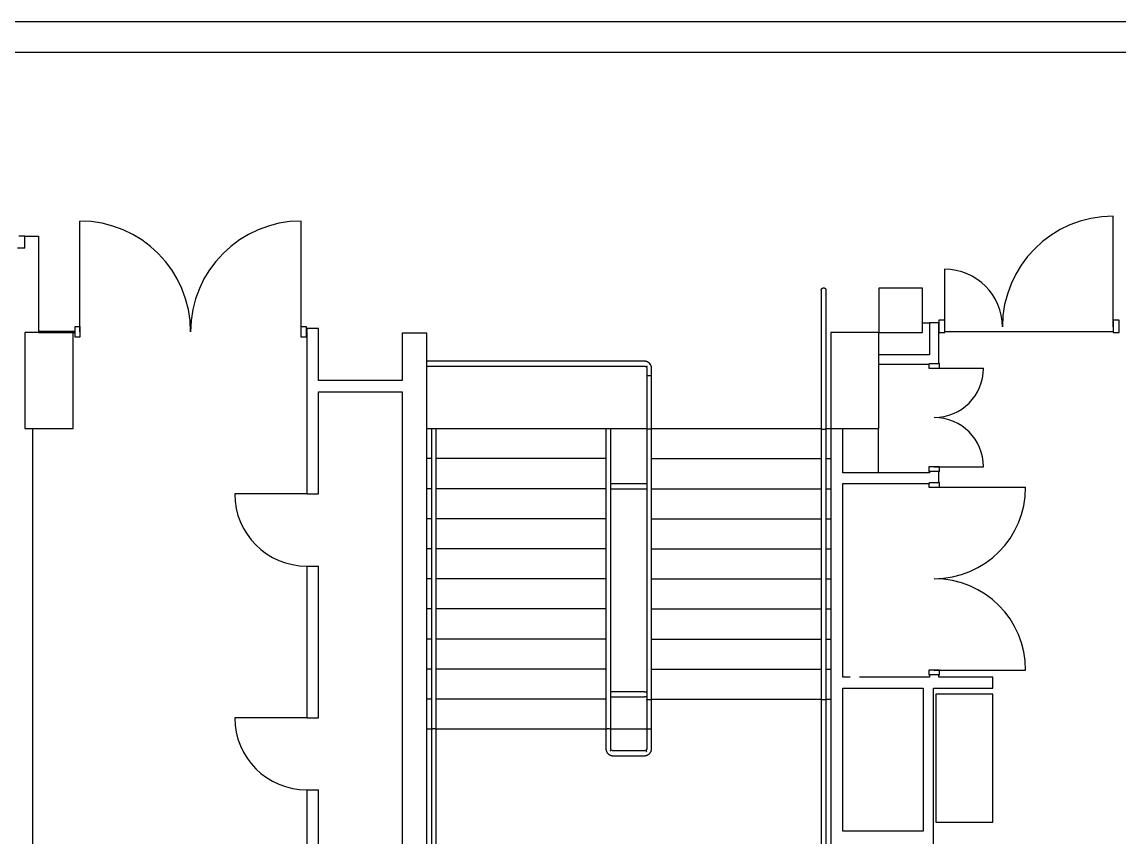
# Model space of a CAD drawing. Extents: x 15208 to 50586, y -518 to 56414.
# Drawn here: x 32637 to 41758, y 47168 to 53944 of the extents above; entities that cross this region are included whole.
import ezdxf

# ---------------------------------------------------------------- set-up
doc = ezdxf.new("R2010")
doc.units = 0
for name, color, linetype in [('A-Column__Concrete', 7, 'CONTINUOUS'), ('A-Door', 252, 'CONTINUOUS'), ('A-Stairs', 7, 'CONTINUOUS'), ('A-Wall__Brick', 7, 'CONTINUOUS'), ('A-Wall__Stud', 252, 'CONTINUOUS'), ('A-Window', 7, 'CONTINUOUS')]:
    doc.layers.add(name, color=color, linetype=linetype)

msp = doc.modelspace()

# ---------------------------------------------------------------- linework, layer by layer
at = {"layer": 'A-Column__Concrete'}
for p, q in [((40123.1, 51731.4), (39762.1, 51731.4)), ((39762.1, 51731.4), (39762.1, 51363.9)), ((40123.1, 51361.4), (40123.1, 51731.4)), ((33062.1, 51363.9), (32662.1, 51363.9)), ((32662.1, 51363.9), (32662.1, 50563.9)), ((33062.1, 51363.9), (32662.1, 51363.9)), ((32662.1, 51363.9), (32662.1, 50563.9)), ((33062.1, 50563.9), (33062.1, 51363.9)), ((33062.1, 50563.9), (33062.1, 51363.9)), ((39762.1, 51363.9), (39362.1, 51363.9)), ((39362.1, 51363.9), (39362.1, 50563.9)), ((39762.1, 51363.9), (39362.1, 51363.9)), ((39362.1, 51363.9), (39362.1, 50563.9)), ((39762.1, 50563.9), (39762.1, 51363.9)), ((39762.1, 50563.9), (39762.1, 51363.9)), ((39762.1, 51361.4), (40123.1, 51361.4)), ((32662.1, 50563.9), (33062.1, 50563.9)), ((32662.1, 50563.9), (33062.1, 50563.9)), ((39362.1, 50563.9), (39762.1, 50563.9)), ((39362.1, 50563.9), (39762.1, 50563.9)), ((40234.4, 48355.8), (40234.4, 47291.4)), ((40708.9, 48355.8), (40234.4, 48355.8)), ((40708.9, 47291.4), (40708.9, 48355.8)), ((40234.4, 47291.4), (40708.9, 47291.4))]:
    msp.add_line(p, q, dxfattribs=at)
at = {"layer": 'A-Door'}
for p, q in [((33119.6, 51368.9), (33119.6, 52288.9)), ((34959.6, 51368.9), (34959.6, 52288.9)), ((41708.5, 51408.9), (41708.5, 52328.9)), ((40309.1, 51408.9), (40309.1, 51888.9)), ((33079.6, 51412.9), (33119.6, 51412.9)), ((33079.6, 51370.4), (33079.6, 51412.9)), ((33079.6, 51322.9), (33079.6, 51365.4)), ((33119.6, 51412.9), (33119.6, 51322.9)), ((34959.6, 51412.9), (34999.6, 51412.9)), ((34959.6, 51322.9), (34959.6, 51412.9)), ((34999.6, 51412.9), (34999.6, 51370.4)), ((34999.6, 51365.4), (34999.6, 51322.9)), ((41708.5, 51366.9), (40308.5, 51366.9)), ((33119.6, 51322.9), (33079.6, 51322.9)), ((34999.6, 51322.9), (34959.6, 51322.9)), ((40175.6, 51099.9), (40175.6, 51065.9)), ((40265.6, 51105.9), (40259.1, 51105.9)), ((40265.6, 51065.9), (40265.6, 51105.9)), ((40175.6, 51065.9), (40265.6, 51065.9)), ((40221.6, 51065.9), (40631.6, 51065.9)), ((40175.6, 50245.9), (40175.6, 50205.9)), ((40265.6, 50245.9), (40175.6, 50245.9)), ((40175.6, 50205.9), (40182.1, 50205.9)), ((40221.6, 50245.9), (40631.6, 50245.9)), ((40259.1, 50205.9), (40265.6, 50205.9)), ((40265.6, 50205.9), (40265.6, 50245.9)), ((40175.6, 50106.9), (40175.6, 50075.9)), ((40265.6, 50115.9), (40259.1, 50115.9)), ((40265.6, 50075.9), (40265.6, 50115.9)), ((35006.1, 50020.4), (34406.1, 50020.4)), ((40175.6, 50075.9), (40265.6, 50075.9)), ((40221.6, 50075.9), (40981.6, 50075.9)), ((40175.6, 48555.9), (40175.6, 48515.9)), ((40265.6, 48555.9), (40175.6, 48555.9)), ((40221.6, 48555.9), (40981.6, 48555.9)), ((40265.6, 48515.9), (40265.6, 48555.9)), ((40175.6, 48515.9), (40182.1, 48515.9)), ((40259.1, 48515.9), (40265.6, 48515.9)), ((35006.1, 48160.4), (34406.1, 48160.4))]:
    msp.add_line(p, q, dxfattribs=at)
at = {"layer": 'A-Door', "color": 252}
for centre, radius, start, end in [((33119.6, 51368.9), 920, 0, 90), ((34959.6, 51368.9), 920, 90, 180), ((41708.5, 51408.9), 920, 90, 180), ((40221.6, 51065.9), 410, 270, 0), ((35006.1, 48160.4), 600, 180, 270)]:
    msp.add_arc(centre, radius, start, end, dxfattribs=at)
at = {"layer": 'A-Door'}
for centre, radius, start, end in [((40308.5, 51408.9), 480, 0, 90), ((40221.6, 50245.9), 410, 0, 90), ((35006.1, 50020.4), 600, 180, 270), ((40221.6, 50075.9), 760, 270, 0), ((40221.6, 48555.9), 760, 0, 90)]:
    msp.add_arc(centre, radius, start, end, dxfattribs=at)
at = {"layer": 'A-Stairs'}
for p, q in [((39282.5, 51717.9), (39282.6, 51718.6)), ((39282.6, 51718.6), (39282.8, 51719.4)), ((39282.8, 51719.4), (39283.1, 51720.2)), ((39283.1, 51720.2), (39283.3, 51720.9)), ((39283.3, 51720.9), (39283.6, 51721.7)), ((39283.6, 51721.7), (39284, 51722.4)), ((39284, 51722.4), (39284.3, 51723.1)), ((39284.3, 51723.1), (39284.7, 51723.8)), ((39284.7, 51723.8), (39285.1, 51724.5)), ((39285.1, 51724.5), (39285.6, 51725.2)), ((39285.6, 51725.2), (39286, 51725.8)), ((39286, 51725.8), (39286.5, 51726.5)), ((39286.5, 51726.5), (39287, 51727.1)), ((39287, 51727.1), (39287.6, 51727.7)), ((39287.6, 51727.7), (39288.1, 51728.2)), ((39288.1, 51728.2), (39288.7, 51728.8)), ((39288.7, 51728.8), (39289.3, 51729.3)), ((39289.3, 51729.3), (39290, 51729.8)), ((39290, 51729.8), (39290.6, 51730.3)), ((39290.6, 51730.3), (39291.3, 51730.7)), ((39291.3, 51730.7), (39291.9, 51731.1)), ((39291.9, 51731.1), (39292.6, 51731.5)), ((39292.6, 51731.5), (39293.4, 51731.9)), ((39293.4, 51731.9), (39294.1, 51732.2)), ((39294.1, 51732.2), (39294.8, 51732.5)), ((39294.8, 51732.5), (39295.6, 51732.8)), ((39295.6, 51732.8), (39296.3, 51733)), ((39296.3, 51733), (39297.1, 51733.3)), ((39297.1, 51733.3), (39297.9, 51733.4)), ((39297.9, 51733.4), (39298.7, 51733.6)), ((39298.7, 51733.6), (39299.5, 51733.7)), ((39299.5, 51733.7), (39300.3, 51733.8)), ((39300.3, 51733.8), (39301.1, 51733.9)), ((39301.1, 51733.9), (39301.9, 51733.9)), ((39301.9, 51733.9), (39302.1, 51733.9)), ((39302.1, 51733.9), (39302.9, 51733.9)), ((39302.9, 51733.9), (39303.7, 51733.8)), ((39303.7, 51733.8), (39304.5, 51733.7)), ((39304.5, 51733.7), (39305.3, 51733.6)), ((39305.3, 51733.6), (39306, 51733.5)), ((39306, 51733.5), (39306.8, 51733.3)), ((39306.8, 51733.3), (39307.6, 51733.1)), ((39307.6, 51733.1), (39308.4, 51732.9)), ((39308.4, 51732.9), (39309.1, 51732.6)), ((39309.1, 51732.6), (39309.9, 51732.3)), ((39309.9, 51732.3), (39310.6, 51732)), ((39310.6, 51732), (39311.3, 51731.6)), ((39311.3, 51731.6), (39312, 51731.2)), ((39312, 51731.2), (39312.7, 51730.8)), ((39312.7, 51730.8), (39313.4, 51730.4)), ((39313.4, 51730.4), (39314, 51729.9)), ((39314, 51729.9), (39314.6, 51729.4)), ((39314.6, 51729.4), (39315.3, 51728.9)), ((39315.3, 51728.9), (39315.8, 51728.4)), ((39315.8, 51728.4), (39316.4, 51727.8)), ((39316.4, 51727.8), (39317, 51727.2)), ((39317, 51727.2), (39317.5, 51726.6)), ((39317.5, 51726.6), (39318, 51726)), ((39318, 51726), (39318.5, 51725.4)), ((39318.5, 51725.4), (39318.9, 51724.7)), ((39318.9, 51724.7), (39319.3, 51724)), ((39319.3, 51724), (39319.7, 51723.3)), ((39319.7, 51723.3), (39320.1, 51722.6)), ((39320.1, 51722.6), (39320.4, 51721.9)), ((39320.4, 51721.9), (39320.7, 51721.1)), ((39320.7, 51721.1), (39321, 51720.4)), ((39321, 51720.4), (39321.2, 51719.6)), ((39321.2, 51719.6), (39321.4, 51718.8)), ((39321.4, 51718.8), (39321.6, 51718.1)), ((39282.1, 51715.5), (39282.2, 51716.3)), ((39282.1, 51714.7), (39282.1, 51715.5)), ((39282.1, 51713.9), (39282.1, 51714.7)), ((39282.1, 51713.8), (39282.1, 51713.9)), ((39282.1, 51713.9), (39282.1, 51713.8)), ((39282.1, 51713.6), (39282.1, 51713.8)), ((39282.1, 51713.8), (39282.1, 51713.6)), ((39282.1, 51713.2), (39282.1, 51713.6)), ((39282.1, 51713.6), (39282.1, 51713.2)), ((39282.1, 51713.2), (39282.1, 51712.6)), ((39282.1, 51713.2), (39282.1, 51613.9)), ((39282.1, 51712.6), (39282.1, 51711.9)), ((39282.1, 51711.9), (39282.1, 51711)), ((39282.1, 51711), (39282.1, 51710)), ((39282.1, 51710), (39282.1, 51708.8)), ((39282.1, 51708.8), (39282.1, 51707.5)), ((39282.1, 51707.5), (39282.1, 51706)), ((39282.1, 51706), (39282.1, 51704.4)), ((39282.1, 51704.4), (39282.1, 51702.6)), ((39282.1, 51702.6), (39282.1, 51700.7)), ((39282.1, 51700.7), (39282.1, 51698.6)), ((39282.1, 51698.6), (39282.1, 51696.4)), ((39282.1, 51696.4), (39282.1, 51694.1)), ((39282.1, 51694.1), (39282.1, 51691.6)), ((39282.1, 51691.6), (39282.1, 51689.1)), ((39282.1, 51689.1), (39282.1, 51686.4)), ((39282.1, 51686.4), (39282.1, 51683.6)), ((39282.1, 51683.6), (39282.1, 51680.6)), ((39282.1, 51680.6), (39282.1, 51677.6)), ((39282.1, 51677.6), (39282.1, 51674.5)), ((39282.1, 51674.5), (39282.1, 51671.2)), ((39282.1, 51671.2), (39282.1, 51667.9)), ((39282.1, 51667.9), (39282.1, 51664.5)), ((39282.1, 51664.5), (39282.1, 51661)), ((39282.1, 51661), (39282.1, 51657.5)), ((39282.1, 51657.5), (39282.1, 51653.8)), ((39282.1, 51653.8), (39282.1, 51650.1)), ((39282.1, 51650.1), (39282.1, 51646.4)), ((39282.1, 51646.4), (39282.1, 51642.6)), ((39282.1, 51642.6), (39282.1, 51638.7)), ((39282.1, 51638.7), (39282.1, 51634.8)), ((39282.1, 51634.8), (39282.1, 51630.9)), ((39282.1, 51630.9), (39282.1, 51626.9)), ((39282.2, 51716.3), (39282.3, 51717.1)), ((39282.3, 51717.1), (39282.5, 51717.9)), ((39321.6, 51718.1), (39321.8, 51717.3)), ((39321.8, 51717.3), (39321.9, 51716.5)), ((39321.9, 51716.5), (39322, 51715.7)), ((39322, 51715.7), (39322, 51714.9)), ((39322, 51714.9), (39322.1, 51714.1)), ((39322.1, 51714.1), (39322.1, 51713.9)), ((39322.1, 51713.8), (39322.1, 51713.9)), ((39322.1, 51713.9), (39322.1, 51713.9)), ((39322.1, 51713.9), (39322.1, 51713.8)), ((39322.1, 51713.5), (39322.1, 51713.8)), ((39322.1, 51713.8), (39322.1, 51713.6)), ((39322.1, 51713.6), (39322.1, 51713.2)), ((39322.1, 51713), (39322.1, 51713.5)), ((39322.1, 51613.9), (39322.1, 51713.2)), ((39322.1, 51712.4), (39322.1, 51713)), ((39322.1, 51711.7), (39322.1, 51712.4)), ((39322.1, 51710.8), (39322.1, 51711.7)), ((39322.1, 51709.7), (39322.1, 51710.8)), ((39322.1, 51708.5), (39322.1, 51709.7)), ((39322.1, 51707.1), (39322.1, 51708.5)), ((39322.1, 51705.6), (39322.1, 51707.1)), ((39322.1, 51703.9), (39322.1, 51705.6)), ((39322.1, 51702.1), (39322.1, 51703.9)), ((39322.1, 51700.1), (39322.1, 51702.1)), ((39322.1, 51698), (39322.1, 51700.1)), ((39322.1, 51695.8), (39322.1, 51698)), ((39322.1, 51693.4), (39322.1, 51695.8)), ((39322.1, 51691), (39322.1, 51693.4)), ((39322.1, 51688.3), (39322.1, 51691)), ((39322.1, 51685.6), (39322.1, 51688.3)), ((39322.1, 51682.8), (39322.1, 51685.6)), ((39322.1, 51679.8), (39322.1, 51682.8)), ((39322.1, 51676.8), (39322.1, 51679.8)), ((39322.1, 51673.6), (39322.1, 51676.8)), ((39322.1, 51670.3), (39322.1, 51673.6)), ((39322.1, 51667), (39322.1, 51670.3)), ((39322.1, 51663.6), (39322.1, 51667)), ((39322.1, 51660.1), (39322.1, 51663.6)), ((39322.1, 51656.5), (39322.1, 51660.1)), ((39322.1, 51652.8), (39322.1, 51656.5)), ((39322.1, 51649.1), (39322.1, 51652.8)), ((39322.1, 51645.3), (39322.1, 51649.1)), ((39322.1, 51641.5), (39322.1, 51645.3)), ((39322.1, 51637.7), (39322.1, 51641.5)), ((39322.1, 51633.7), (39322.1, 51637.7)), ((39322.1, 51629.8), (39322.1, 51633.7)), ((39322.1, 51625.9), (39322.1, 51629.8)), ((39282.1, 51626.9), (39282.1, 51622.9)), ((39282.1, 51622.9), (39282.1, 51619)), ((39282.1, 51619), (39282.1, 51615)), ((39282.1, 51615), (39282.1, 51613.9)), ((39282.1, 51613.9), (39282.1, 50563.9)), ((39322.1, 51621.9), (39322.1, 51625.9)), ((39322.1, 51617.9), (39322.1, 51621.9)), ((39322.1, 51613.9), (39322.1, 51617.9)), ((39322.1, 50563.9), (39322.1, 51613.9)), ((37812.1, 51123.9), (36004.6, 51123.9)), ((36004.6, 51083.9), (37812.1, 51083.9)), ((37812.7, 51123.9), (37812.1, 51123.9)), ((37812.1, 51083.9), (37812.9, 51083.9)), ((37815.1, 51123.8), (37812.7, 51123.9)), ((37812.9, 51083.9), (37813.7, 51083.8)), ((37813.7, 51083.8), (37814.5, 51083.7)), ((37814.5, 51083.7), (37815.3, 51083.6)), ((37817.5, 51123.6), (37815.1, 51123.8)), ((37815.3, 51083.6), (37816, 51083.5)), ((37816, 51083.5), (37816.8, 51083.3)), ((37816.8, 51083.3), (37817.6, 51083.1)), ((37819.9, 51123.4), (37817.5, 51123.6)), ((37817.6, 51083.1), (37818.4, 51082.9)), ((37818.4, 51082.9), (37819.1, 51082.6)), ((37819.1, 51082.6), (37819.9, 51082.3)), ((37822.3, 51123), (37819.9, 51123.4)), ((37819.9, 51082.3), (37820.6, 51082)), ((37820.6, 51082), (37821.3, 51081.6)), ((37821.3, 51081.6), (37822, 51081.2)), ((37822, 51081.2), (37822.7, 51080.8)), ((37824.6, 51122.6), (37822.3, 51123)), ((37822.7, 51080.8), (37823.4, 51080.4)), ((37823.4, 51080.4), (37824, 51079.9)), ((37824, 51079.9), (37824.6, 51079.4)), ((37827, 51122), (37824.6, 51122.6)), ((37829.3, 51121.4), (37827, 51122)), ((37831.6, 51120.6), (37829.3, 51121.4)), ((37833.8, 51119.8), (37831.6, 51120.6)), ((37836, 51118.9), (37833.8, 51119.8)), ((37838.2, 51117.9), (37836, 51118.9)), ((37840.3, 51116.8), (37838.2, 51117.9)), ((37842.4, 51115.6), (37840.3, 51116.8)), ((37844.5, 51114.4), (37842.4, 51115.6)), ((37846.5, 51113), (37844.5, 51114.4)), ((37848.4, 51111.6), (37846.5, 51113)), ((37850.3, 51110.1), (37848.4, 51111.6)), ((37852.1, 51108.6), (37850.3, 51110.1)), ((37853.9, 51106.9), (37852.1, 51108.6)), ((37855.6, 51105.2), (37853.9, 51106.9)), ((37857.2, 51103.4), (37855.6, 51105.2)), ((37858.7, 51101.6), (37857.2, 51103.4)), ((37860.2, 51099.7), (37858.7, 51101.6)), ((37861.6, 51097.8), (37860.2, 51099.7)), ((37862.9, 51095.8), (37861.6, 51097.8)), ((37864.1, 51093.7), (37862.9, 51095.8)), ((37865.3, 51091.6), (37864.1, 51093.7)), ((37866.4, 51089.4), (37865.3, 51091.6)), ((37867.3, 51087.2), (37866.4, 51089.4)), ((37868.2, 51085), (37867.3, 51087.2)), ((37869, 51082.8), (37868.2, 51085)), ((37869.7, 51080.5), (37869, 51082.8)), ((37869.6, 51079.9), (37869.6, 51075.2)), ((37870.3, 51078.1), (37869.7, 51080.5)), ((37824.6, 51079.4), (37825.3, 51078.9)), ((37825.3, 51078.9), (37825.8, 51078.4)), ((37825.8, 51078.4), (37826.4, 51077.8)), ((37826.4, 51077.8), (37827, 51077.2)), ((37827, 51077.2), (37827.5, 51076.6)), ((37827.5, 51076.6), (37828, 51076)), ((37828, 51076), (37828.5, 51075.4)), ((37828.5, 51075.4), (37828.9, 51074.7)), ((37828.9, 51074.7), (37829.3, 51074)), ((37829.3, 51074), (37829.7, 51073.3)), ((37829.7, 51073.3), (37830.1, 51072.6)), ((37830.1, 51072.6), (37830.4, 51071.9)), ((37830.4, 51071.9), (37830.7, 51071.1)), ((37830.7, 51071.1), (37831, 51070.4)), ((37831, 51070.4), (37831.2, 51069.6)), ((37831.2, 51069.6), (37831.4, 51068.8)), ((37831.4, 51068.8), (37831.6, 51068.1)), ((37831.6, 51068.1), (37831.8, 51067.3)), ((37831.8, 51067.3), (37831.9, 51066.5)), ((37831.9, 51066.5), (37832, 51065.7)), ((37832, 51065.7), (37832, 51064.9)), ((37832, 51064.9), (37832.1, 51064.1)), ((37832.1, 51064.1), (37832.1, 51063.9)), ((37832.1, 51063.9), (37832.1, 51003.9)), ((37832.1, 51003.9), (37832.1, 50563.9)), ((37832.1, 51003.9), (37852.1, 51003.9)), ((37832.1, 51003.9), (37872.1, 51003.9)), ((37852.1, 51003.9), (37872.1, 51003.9)), ((37869.6, 51073.8), (37869.6, 51063.9)), ((37870.9, 51075.8), (37870.3, 51078.1)), ((37871.3, 51073.4), (37870.9, 51075.8)), ((37871.6, 51071.1), (37871.3, 51073.4)), ((37871.9, 51068.7), (37871.6, 51071.1)), ((37872, 51066.3), (37871.9, 51068.7)), ((37872.1, 51063.9), (37872, 51066.3)), ((37872.1, 51003.9), (37872.1, 51063.9)), ((37872.1, 50563.9), (37872.1, 51003.9)), ((36004.6, 50563.9), (37830.8, 50563.9)), ((36042.1, 50563.9), (36042.1, 48063.9)), ((36082.1, 48063.9), (36082.1, 50563.9)), ((37492.1, 50563.9), (37492.1, 48063.9)), ((37532.1, 48063.9), (37532.1, 50563.9)), ((37832.1, 50563.9), (37832.1, 48313.9)), ((37872.1, 50563.9), (39282.1, 50563.9)), ((37872.1, 48313.9), (37872.1, 50563.9)), ((39282.1, 50563.9), (39282.1, 48313.9)), ((39322.1, 50563.9), (39362.1, 50563.9)), ((39322.1, 48313.9), (39322.1, 50563.9)), ((36042.1, 50313.9), (36004.6, 50313.9)), ((36042.1, 50313.9), (36004.6, 50313.9)), ((37492.1, 50313.9), (36082.1, 50313.9)), ((37492.1, 50313.9), (36082.1, 50313.9)), ((37872, 50313.9), (39282.1, 50313.9)), ((37872, 50313.9), (39282.1, 50313.9)), ((39322, 50313.9), (39362.1, 50313.9)), ((39322, 50313.9), (39362.1, 50313.9)), ((37597.5, 50103.9), (37531.4, 50103.9)), ((37598.7, 50103.9), (37597.5, 50103.9)), ((37600.3, 50103.9), (37598.7, 50103.9)), ((37601.9, 50103.9), (37600.3, 50103.9)), ((37603.5, 50103.9), (37601.9, 50103.9)), ((37605.1, 50103.9), (37603.5, 50103.9)), ((37606.6, 50103.9), (37605.1, 50103.9)), ((37608.2, 50103.9), (37606.6, 50103.9)), ((37609.7, 50103.9), (37608.2, 50103.9)), ((37611.2, 50103.9), (37609.7, 50103.9)), ((37612.7, 50103.9), (37611.2, 50103.9)), ((37614.2, 50103.9), (37612.7, 50103.9)), ((37615.6, 50103.9), (37614.2, 50103.9)), ((37617, 50103.9), (37615.6, 50103.9)), ((37618.4, 50103.9), (37617, 50103.9)), ((37619.8, 50103.9), (37618.4, 50103.9)), ((37621.1, 50103.9), (37619.8, 50103.9)), ((37832.2, 50103.9), (37621.1, 50103.9)), ((36042.7, 50063.9), (36004.6, 50063.9)), ((36042.7, 50063.9), (36004.6, 50063.9)), ((37492.7, 50063.9), (36081.4, 50063.9)), ((37492.7, 50063.9), (36081.4, 50063.9)), ((37531.4, 50063.9), (37597.5, 50063.9)), ((37597.5, 50063.9), (37599.1, 50063.9)), ((37599.1, 50063.9), (37600.7, 50063.9)), ((37600.7, 50063.9), (37602.3, 50063.9)), ((37602.3, 50063.9), (37603.8, 50063.9)), ((37603.8, 50063.9), (37605.4, 50063.9)), ((37605.4, 50063.9), (37607, 50063.9)), ((37607, 50063.9), (37608.5, 50063.9)), ((37608.5, 50063.9), (37610.1, 50063.9)), ((37610.1, 50063.9), (37611.6, 50063.9)), ((37611.6, 50063.9), (37613, 50063.9)), ((37613, 50063.9), (37614.5, 50063.9)), ((37614.5, 50063.9), (37615.9, 50063.9)), ((37615.9, 50063.9), (37617.3, 50063.9)), ((37617.3, 50063.9), (37618.7, 50063.9)), ((37618.7, 50063.9), (37620.1, 50063.9)), ((37620.1, 50063.9), (37621.1, 50063.9)), ((37621.1, 50063.9), (37832.2, 50063.9)), ((37871.9, 50063.9), (39282.2, 50063.9)), ((37871.9, 50063.9), (39282.2, 50063.9)), ((39321.9, 50063.9), (39362.1, 50063.9)), ((39321.9, 50063.9), (39362.1, 50063.9)), ((36042.7, 49813.9), (36004.6, 49813.9)), ((36042.7, 49813.9), (36004.6, 49813.9)), ((37492.7, 49813.9), (36081.4, 49813.9)), ((37492.7, 49813.9), (36081.4, 49813.9)), ((37871.4, 49813.9), (39282.7, 49813.9)), ((37871.4, 49813.9), (39282.7, 49813.9)), ((39321.4, 49813.9), (39362.1, 49813.9)), ((39321.4, 49813.9), (39362.1, 49813.9)), ((36042.7, 49563.9), (36004.6, 49563.9)), ((36042.7, 49563.9), (36004.6, 49563.9)), ((37492.7, 49563.9), (36081.4, 49563.9)), ((37492.7, 49563.9), (36081.4, 49563.9)), ((37871.4, 49563.9), (39282.7, 49563.9)), ((37871.4, 49563.9), (39282.7, 49563.9)), ((39321.4, 49563.9), (39362.1, 49563.9)), ((39321.4, 49563.9), (39362.1, 49563.9)), ((36042.7, 49313.9), (36004.6, 49313.9)), ((36042.7, 49313.9), (36004.6, 49313.9)), ((37492.7, 49313.9), (36081.4, 49313.9)), ((37492.7, 49313.9), (36081.4, 49313.9)), ((37871.4, 49313.9), (39282.7, 49313.9)), ((37871.4, 49313.9), (39282.7, 49313.9)), ((39321.4, 49313.9), (39362.1, 49313.9)), ((39321.4, 49313.9), (39362.1, 49313.9)), ((36042.3, 49063.9), (36004.6, 49063.9)), ((36042.3, 49063.9), (36004.6, 49063.9)), ((37492.3, 49063.9), (36081.9, 49063.9)), ((37492.3, 49063.9), (36081.9, 49063.9)), ((37871.4, 49063.9), (39282.7, 49063.9)), ((37871.4, 49063.9), (39282.7, 49063.9)), ((39321.4, 49063.9), (39362.1, 49063.9)), ((39321.4, 49063.9), (39362.1, 49063.9)), ((36042.2, 48813.9), (36004.6, 48813.9)), ((36042.2, 48813.9), (36004.6, 48813.9)), ((37492.2, 48813.9), (36081.9, 48813.9)), ((37492.2, 48813.9), (36081.9, 48813.9)), ((37872.1, 48813.9), (39282.1, 48813.9)), ((37872.1, 48813.9), (39282.1, 48813.9)), ((39322.1, 48813.9), (39362.1, 48813.9)), ((39322.1, 48813.9), (39362.1, 48813.9)), ((36042.2, 48563.9), (36004.6, 48563.9)), ((36042.2, 48563.9), (36004.6, 48563.9)), ((37492.2, 48563.9), (36082, 48563.9)), ((37492.2, 48563.9), (36082, 48563.9)), ((37872.1, 48563.9), (39282.1, 48563.9)), ((37872.1, 48563.9), (39282.1, 48563.9)), ((39322.1, 48563.9), (39362.1, 48563.9)), ((39322.1, 48563.9), (39362.1, 48563.9)), ((37812.1, 48373.9), (37532, 48373.9)), ((37812.1, 48373.9), (37813.7, 48373.9)), ((37813.7, 48373.9), (37815.3, 48373.9)), ((37815.3, 48373.9), (37816.9, 48373.9)), ((37816.9, 48373.9), (37818.4, 48373.9)), ((37818.4, 48373.9), (37820, 48373.9)), ((37820, 48373.9), (37821.6, 48373.9)), ((37821.6, 48373.9), (37823.1, 48373.9)), ((37823.1, 48373.9), (37824.6, 48373.9)), ((37824.6, 48373.9), (37826.2, 48373.9)), ((37826.2, 48373.9), (37827.6, 48373.9)), ((37827.6, 48373.9), (37829.1, 48373.9)), ((37829.1, 48373.9), (37830.5, 48373.9)), ((37830.5, 48373.9), (37831.9, 48373.9)), ((36042.1, 48313.9), (36004.6, 48313.9)), ((36042.1, 48313.9), (36004.6, 48313.9)), ((37492.1, 48313.9), (36082, 48313.9)), ((37492.1, 48313.9), (36082, 48313.9)), ((37532, 48333.9), (37812.1, 48333.9)), ((37812.5, 48333.9), (37812.1, 48333.9)), ((37814.1, 48333.9), (37812.5, 48333.9)), ((37815.7, 48333.9), (37814.1, 48333.9)), ((37817.3, 48333.9), (37815.7, 48333.9)), ((37818.9, 48333.9), (37817.3, 48333.9)), ((37820.4, 48333.9), (37818.9, 48333.9)), ((37822, 48333.9), (37820.4, 48333.9)), ((37823.5, 48333.9), (37822, 48333.9)), ((37825.1, 48333.9), (37823.5, 48333.9)), ((37826.6, 48333.9), (37825.1, 48333.9)), ((37828, 48333.9), (37826.6, 48333.9)), ((37829.5, 48333.9), (37828, 48333.9)), ((37830.9, 48333.9), (37829.5, 48333.9)), ((37832.3, 48333.9), (37830.9, 48333.9)), ((37832.1, 48313.9), (37832.1, 48063.9)), ((37872.1, 48313.9), (39282.1, 48313.9)), ((37872.1, 48063.9), (37872.1, 48313.9)), ((39282.1, 48313.9), (39282.1, 47763.9)), ((39322.1, 48313.9), (39362.1, 48313.9)), ((39322.1, 47763.9), (39322.1, 48313.9)), ((36042.1, 48063.9), (36004.6, 48063.9)), ((36042.1, 48063.9), (36004.6, 48063.9)), ((36042.1, 48063.9), (36042.1, 47763.9)), ((37492.1, 48063.9), (36082.1, 48063.9)), ((37492.1, 48063.9), (36082.1, 48063.9)), ((36082.1, 47763.9), (36082.1, 48063.9)), ((37492.1, 48063.9), (37492.1, 48013.9)), ((37492.1, 48013.9), (37492.1, 47903.9)), ((37532.1, 48013.9), (37532.1, 48063.9)), ((37532.1, 47903.9), (37532.1, 48013.9)), ((37832.1, 48063.9), (37532.9, 48063.9)), ((37852.1, 48063.9), (37832.1, 48063.9)), ((37832.1, 48063.9), (37832.1, 47903.9)), ((37872.1, 48063.9), (37832.1, 48063.9)), ((37872.1, 48063.9), (37852.1, 48063.9)), ((37872.1, 47903.9), (37872.1, 48063.9)), ((37492.1, 47903.9), (37492.1, 47901.5)), ((37492.1, 47901.5), (37492.3, 47899.1)), ((37492.3, 47899.1), (37492.5, 47896.7)), ((37492.5, 47896.7), (37492.8, 47894.3)), ((37492.8, 47894.3), (37493.3, 47892)), ((37493.3, 47892), (37493.8, 47889.6)), ((37493.8, 47889.6), (37494.4, 47887.3)), ((37532.1, 47903.7), (37532.1, 47903.9)), ((37532.1, 47902.9), (37532.1, 47903.7)), ((37532.1, 47902.1), (37532.1, 47902.9)), ((37532.2, 47901.3), (37532.1, 47902.1)), ((37532.4, 47900.5), (37532.2, 47901.3)), ((37532.5, 47899.7), (37532.4, 47900.5)), ((37532.7, 47898.9), (37532.5, 47899.7)), ((37532.9, 47898.1), (37532.7, 47898.9)), ((37533.2, 47897.4), (37532.9, 47898.1)), ((37533.4, 47896.6), (37533.2, 47897.4)), ((37533.7, 47895.9), (37533.4, 47896.6)), ((37534.1, 47895.2), (37533.7, 47895.9)), ((37534.4, 47894.5), (37534.1, 47895.2)), ((37534.8, 47893.8), (37534.4, 47894.5)), ((37535.2, 47893.1), (37534.8, 47893.8)), ((37535.7, 47892.4), (37535.2, 47893.1)), ((37536.2, 47891.8), (37535.7, 47892.4)), ((37536.7, 47891.1), (37536.2, 47891.8)), ((37537.2, 47890.5), (37536.7, 47891.1)), ((37537.7, 47889.9), (37537.2, 47890.5)), ((37538.3, 47889.4), (37537.7, 47889.9)), ((37538.9, 47888.8), (37538.3, 47889.4)), ((37539.5, 47888.3), (37538.9, 47888.8)), ((37540.1, 47887.8), (37539.5, 47888.3)), ((37540.8, 47887.4), (37540.1, 47887.8)), ((37541.4, 47886.9), (37540.8, 47887.4)), ((37823.5, 47887.5), (37822.9, 47887.1)), ((37824.2, 47888), (37823.5, 47887.5)), ((37824.8, 47888.5), (37824.2, 47888)), ((37825.4, 47889), (37824.8, 47888.5)), ((37826, 47889.5), (37825.4, 47889)), ((37826.6, 47890.1), (37826, 47889.5)), ((37827.1, 47890.7), (37826.6, 47890.1)), ((37827.6, 47891.3), (37827.1, 47890.7)), ((37828.1, 47891.9), (37827.6, 47891.3)), ((37828.6, 47892.6), (37828.1, 47891.9)), ((37829, 47893.3), (37828.6, 47892.6)), ((37829.4, 47893.9), (37829, 47893.3)), ((37829.8, 47894.6), (37829.4, 47893.9)), ((37830.2, 47895.4), (37829.8, 47894.6)), ((37830.5, 47896.1), (37830.2, 47895.4)), ((37830.8, 47896.8), (37830.5, 47896.1)), ((37831.1, 47897.6), (37830.8, 47896.8)), ((37831.3, 47898.4), (37831.1, 47897.6)), ((37831.5, 47899.1), (37831.3, 47898.4)), ((37831.7, 47899.9), (37831.5, 47899.1)), ((37831.8, 47900.7), (37831.7, 47899.9)), ((37831.9, 47901.5), (37831.8, 47900.7)), ((37832, 47902.3), (37831.9, 47901.5)), ((37832.1, 47903.1), (37832, 47902.3)), ((37832.1, 47903.9), (37832.1, 47903.1)), ((37869.5, 47886.7), (37870.2, 47889)), ((37870.2, 47889), (37870.7, 47891.3)), ((37870.7, 47891.3), (37871.2, 47893.7)), ((37871.2, 47893.7), (37871.6, 47896.1)), ((37871.6, 47896.1), (37871.8, 47898.4)), ((37871.8, 47898.4), (37872, 47900.8)), ((37872, 47900.8), (37872.1, 47903.2)), ((37872.1, 47903.2), (37872.1, 47903.9)), ((37494.4, 47887.3), (37495.1, 47885)), ((37495.1, 47885), (37495.9, 47882.7)), ((37495.9, 47882.7), (37496.8, 47880.5)), ((37496.8, 47880.5), (37497.8, 47878.3)), ((37497.8, 47878.3), (37498.8, 47876.2)), ((37498.8, 47876.2), (37500, 47874.1)), ((37500, 47874.1), (37501.2, 47872)), ((37501.2, 47872), (37502.5, 47870)), ((37502.5, 47870), (37503.9, 47868.1)), ((37503.9, 47868.1), (37505.4, 47866.2)), ((37505.4, 47866.2), (37507, 47864.3)), ((37507, 47864.3), (37508.6, 47862.5)), ((37508.6, 47862.5), (37510.3, 47860.8)), ((37510.3, 47860.8), (37512, 47859.2)), ((37512, 47859.2), (37513.8, 47857.6)), ((37513.8, 47857.6), (37515.7, 47856.1)), ((37515.7, 47856.1), (37517.7, 47854.7)), ((37517.7, 47854.7), (37519.6, 47853.4)), ((37519.6, 47853.4), (37521.7, 47852.1)), ((37521.7, 47852.1), (37523.8, 47851)), ((37523.8, 47851), (37525.9, 47849.9)), ((37525.9, 47849.9), (37528.1, 47848.9)), ((37528.1, 47848.9), (37530.3, 47848)), ((37530.3, 47848), (37532.6, 47847.1)), ((37532.6, 47847.1), (37534.9, 47846.4)), ((37534.9, 47846.4), (37537.2, 47845.8)), ((37537.2, 47845.8), (37539.5, 47845.2)), ((37539.5, 47845.2), (37541.9, 47844.8)), ((37542.1, 47886.5), (37541.4, 47886.9)), ((37541.9, 47844.8), (37544.2, 47844.4)), ((37542.8, 47886.1), (37542.1, 47886.5)), ((37543.5, 47885.8), (37542.8, 47886.1)), ((37544.3, 47885.5), (37543.5, 47885.8)), ((37544.2, 47844.4), (37546.6, 47844.1)), ((37545, 47885.2), (37544.3, 47885.5)), ((37545.8, 47884.9), (37545, 47885.2)), ((37546.5, 47884.7), (37545.8, 47884.9)), ((37547.3, 47884.5), (37546.5, 47884.7)), ((37546.6, 47844.1), (37549, 47844)), ((37548.1, 47884.3), (37547.3, 47884.5)), ((37548.9, 47884.1), (37548.1, 47884.3)), ((37549.7, 47884), (37548.9, 47884.1)), ((37549, 47844), (37551.4, 47843.9)), ((37550.5, 47883.9), (37549.7, 47884)), ((37551.3, 47883.9), (37550.5, 47883.9)), ((37552.1, 47883.9), (37551.3, 47883.9)), ((37551.4, 47843.9), (37552.1, 47843.9)), ((37812.1, 47883.9), (37552.1, 47883.9)), ((37552.1, 47843.9), (37812.1, 47843.9)), ((37812.3, 47883.9), (37812.1, 47883.9)), ((37812.1, 47843.9), (37814.5, 47843.9)), ((37813.1, 47883.9), (37812.3, 47883.9)), ((37813.9, 47884), (37813.1, 47883.9)), ((37814.7, 47884.1), (37813.9, 47884)), ((37814.5, 47843.9), (37816.9, 47844.1)), ((37815.5, 47884.2), (37814.7, 47884.1)), ((37816.3, 47884.3), (37815.5, 47884.2)), ((37817, 47884.5), (37816.3, 47884.3)), ((37816.9, 47844.1), (37819.2, 47844.3)), ((37817.8, 47884.7), (37817, 47884.5)), ((37818.6, 47885), (37817.8, 47884.7)), ((37819.3, 47885.2), (37818.6, 47885)), ((37819.2, 47844.3), (37821.6, 47844.6)), ((37820.1, 47885.5), (37819.3, 47885.2)), ((37820.8, 47885.9), (37820.1, 47885.5)), ((37821.5, 47886.2), (37820.8, 47885.9)), ((37822.2, 47886.6), (37821.5, 47886.2)), ((37821.6, 47844.6), (37824, 47845.1)), ((37822.9, 47887.1), (37822.2, 47886.6)), ((37824, 47845.1), (37826.3, 47845.6)), ((37826.3, 47845.6), (37828.6, 47846.2)), ((37828.6, 47846.2), (37830.9, 47846.9)), ((37830.9, 47846.9), (37833.2, 47847.7)), ((37833.2, 47847.7), (37835.4, 47848.6)), ((37835.4, 47848.6), (37837.6, 47849.6)), ((37837.6, 47849.6), (37839.8, 47850.7)), ((37839.8, 47850.7), (37841.9, 47851.8)), ((37841.9, 47851.8), (37843.9, 47853)), ((37843.9, 47853), (37845.9, 47854.4)), ((37845.9, 47854.4), (37847.9, 47855.8)), ((37847.9, 47855.8), (37849.8, 47857.2)), ((37849.8, 47857.2), (37851.6, 47858.8)), ((37851.6, 47858.8), (37853.4, 47860.4)), ((37853.4, 47860.4), (37855.1, 47862.1)), ((37855.1, 47862.1), (37856.7, 47863.8)), ((37856.7, 47863.8), (37858.3, 47865.7)), ((37858.3, 47865.7), (37859.8, 47867.5)), ((37859.8, 47867.5), (37861.2, 47869.5)), ((37861.2, 47869.5), (37862.6, 47871.5)), ((37862.6, 47871.5), (37863.8, 47873.5)), ((37863.8, 47873.5), (37865, 47875.6)), ((37865, 47875.6), (37866.1, 47877.7)), ((37866.1, 47877.7), (37867.1, 47879.9)), ((37867.1, 47879.9), (37868, 47882.1)), ((37868, 47882.1), (37868.8, 47884.4)), ((37868.8, 47884.4), (37869.5, 47886.7)), ((36042.1, 47763.9), (36042.1, 46343.9)), ((36082.1, 46343.9), (36082.1, 47763.9)), ((39282.1, 47763.9), (39282.1, 46343.9)), ((39322.1, 46343.9), (39322.1, 47763.9))]:
    msp.add_line(p, q, dxfattribs=at)
for centre, radius, start, end in [((37812.1, 51063.9), 30, 31.83287, 42.24354), ((37829.7, 51076.4), 40, 5, 76.00133), ((37829.7, 51076.4), 35, 36.33034, 44.96903), ((37552.1, 47903.9), 30, 211.83287, 222.24354), ((37812.1, 47903.9), 25, 303.92669, 314.83986), ((37812.1, 47903.9), 30, 301.83287, 310.22624)]:
    msp.add_arc(centre, radius, start, end, dxfattribs=at)
for points in [[(37869.3, 51081.9), (37869.3, 51082.4), (37869.1, 51083.3), (37869.1, 51083.6), (37869.1, 51083.6)], [(37869.1, 51083.6), (37869.1, 51083.6), (37869.1, 51083.3), (37869.3, 51082.4), (37869.3, 51081.9)], [(37869.3, 51081.9), (37869.3, 51082.4), (37869.1, 51083.3), (37869.1, 51083.6), (37869.1, 51083.6)], [(37869.1, 51083.6), (37869.1, 51083.6), (37869.1, 51083.3), (37869.3, 51082.4), (37869.3, 51081.9)], [(37869.3, 51081.9), (37869.3, 51082.4), (37869.1, 51083.3), (37869.1, 51083.6), (37869.1, 51083.6)], [(37869.1, 51083.6), (37869.1, 51083.6), (37869.1, 51083.3), (37869.3, 51082.4), (37869.3, 51081.9)], [(37869.3, 51081.9), (37869.3, 51082.4), (37869.1, 51083.3), (37869.1, 51083.6), (37869.1, 51083.6)], [(37869.1, 51083.6), (37869.1, 51083.6), (37869.1, 51083.3), (37869.3, 51082.4), (37869.3, 51081.9)], [(37869.3, 51081.9), (37869.3, 51082.4), (37869.1, 51083.3), (37869.1, 51083.6), (37869.1, 51083.6)], [(37869.1, 51083.6), (37869.1, 51083.6), (37869.1, 51083.3), (37869.3, 51082.4), (37869.3, 51081.9)], [(37869.3, 51081.9), (37869.3, 51082.4), (37869.1, 51083.3), (37869.1, 51083.6), (37869.1, 51083.6)], [(37869.1, 51083.6), (37869.1, 51083.6), (37869.1, 51083.3), (37869.3, 51082.4), (37869.3, 51081.9)], [(37869.3, 51081.9), (37869.3, 51082.4), (37869.1, 51083.3), (37869.1, 51083.6), (37869.1, 51083.6)], [(37869.1, 51083.6), (37869.1, 51083.6), (37869.1, 51083.3), (37869.3, 51082.4), (37869.3, 51081.9)], [(37869.3, 51081.9), (37869.3, 51082.4), (37869.1, 51083.3), (37869.1, 51083.6), (37869.1, 51083.6)], [(37869.1, 51083.6), (37869.1, 51083.6), (37869.1, 51083.3), (37869.3, 51082.4), (37869.3, 51081.9)], [(37869.3, 51081.9), (37869.3, 51082.4), (37869.1, 51083.3), (37869.1, 51083.6), (37869.1, 51083.6)], [(37869.1, 51083.6), (37869.1, 51083.6), (37869.1, 51083.3), (37869.3, 51082.4), (37869.3, 51081.9)], [(37869.3, 51081.9), (37869.3, 51082.4), (37869.1, 51083.3), (37869.1, 51083.6), (37869.1, 51083.6)], [(37869.1, 51083.6), (37869.1, 51083.6), (37869.1, 51083.3), (37869.3, 51082.4), (37869.3, 51081.9)], [(37872.1, 50563.9), (37872.1, 50563.4), (37871.6, 50562.4), (37869.6, 50561), (37866.4, 50559.8), (37862.2, 50558.8), (37857.3, 50558.3), (37853.8, 50558.1), (37852.1, 50558.1)], [(37872.1, 48313.9), (37872.1, 48313.4), (37871.6, 48312.4), (37869.6, 48311), (37866.4, 48309.8), (37862.2, 48308.8), (37857.3, 48308.3), (37853.8, 48308.1), (37852.1, 48308.1)], [(39322.1, 48313.9), (39322.1, 48313.4), (39321.6, 48312.4), (39319.6, 48311), (39316.4, 48309.8), (39312.2, 48308.8), (39307.3, 48308.3), (39303.8, 48308.1), (39302.1, 48308.1)], [(36042.1, 48063.9), (36042.1, 48064.4), (36042.5, 48065.4), (36044.5, 48066.8), (36047.8, 48068), (36052, 48068.9), (36056.8, 48069.5), (36060.3, 48069.6), (36062.1, 48069.6)], [(37492.1, 48063.9), (37492.1, 48064.4), (37492.5, 48065.4), (37494.5, 48066.8), (37497.8, 48068), (37502, 48068.9), (37506.8, 48069.5), (37510.3, 48069.6), (37512.1, 48069.6)]]:
    msp.add_open_spline(points, degree=3, dxfattribs=at)
for points, knots in [([(37852.1, 50558.1), (37848.6, 50558.1), (37843.3, 50558.5), (37837.8, 50559.8), (37834.5, 50561), (37832.5, 50562.4), (37832.1, 50563.4), (37832.1, 50563.9)], [0, 0, 0, 0, 0.1666667, 0.25, 0.3333333, 0.4166667, 0.5, 0.5, 0.5, 0.5]), ([(39282.1, 50563.9), (39282.1, 50563.4), (39282.5, 50562.4), (39284.5, 50561), (39287.8, 50559.8), (39293.3, 50558.5), (39298.6, 50558.1), (39302.1, 50558.1)], [-0.5, -0.5, -0.5, -0.5, -0.4166667, -0.3333333, -0.25, -0.1666667, 0, 0, 0, 0]), ([(39302.1, 50558.1), (39305.6, 50558.1), (39310.8, 50558.5), (39316.4, 50559.8), (39319.6, 50561), (39321.6, 50562.4), (39322.1, 50563.4), (39322.1, 50563.9)], [-1, -1, -1, -1, -0.8333333, -0.75, -0.6666667, -0.5833333, -0.5, -0.5, -0.5, -0.5]), ([(37852.1, 48308.1), (37848.6, 48308.1), (37843.3, 48308.5), (37837.8, 48309.8), (37834.5, 48311), (37832.5, 48312.4), (37832.1, 48313.4), (37832.1, 48313.9)], [0, 0, 0, 0, 0.1666667, 0.25, 0.3333333, 0.4166667, 0.5, 0.5, 0.5, 0.5]), ([(39302.1, 48308.1), (39298.6, 48308.1), (39293.3, 48308.5), (39287.8, 48309.8), (39284.5, 48311), (39282.5, 48312.4), (39282.1, 48313.4), (39282.1, 48313.9)], [0, 0, 0, 0, 0.1666667, 0.25, 0.3333333, 0.4166667, 0.5, 0.5, 0.5, 0.5]), ([(36062.1, 48069.6), (36065.6, 48069.6), (36070.8, 48069.2), (36076.4, 48068), (36079.6, 48066.8), (36081.6, 48065.4), (36082.1, 48064.4), (36082.1, 48063.9)], [0, 0, 0, 0, 0.1666667, 0.25, 0.3333333, 0.4166667, 0.5, 0.5, 0.5, 0.5]), ([(37512.1, 48069.6), (37515.6, 48069.6), (37520.8, 48069.2), (37526.4, 48068), (37529.6, 48066.8), (37531.6, 48065.4), (37532.1, 48064.4), (37532.1, 48063.9)], [0, 0, 0, 0, 0.1666667, 0.25, 0.3333333, 0.4166667, 0.5, 0.5, 0.5, 0.5])]:
    msp.add_open_spline(points, degree=3, knots=knots, dxfattribs=at)
at = {"layer": 'A-Wall__Brick'}
for p, q in [((32662.1, 52063.9), (32662.1, 52163.9)), ((32662.1, 52163.9), (32774.1, 52163.9)), ((32774.1, 52163.9), (32774.1, 51363.9)), ((32662.1, 52063.9), (32599.1, 52063.9)), ((33079.6, 51370.4), (32774.1, 51370.4)), ((32774.1, 51363.9), (33079.6, 51363.9)), ((33079.6, 51363.9), (33079.6, 51370.4)), ((35006.1, 51370.4), (34999.6, 51370.4)), ((34999.6, 51370.4), (34999.6, 51365.4)), ((34999.6, 51365.4), (35006.1, 51365.4)), ((35102.1, 51395.9), (35006.1, 51395.9)), ((35006.1, 51395.9), (35006.1, 51370.4)), ((35006.1, 51365.4), (35006.1, 50020.4)), ((35102.1, 50963.9), (35102.1, 51395.9)), ((36004.6, 51357.4), (35799.6, 51357.4)), ((35799.6, 51357.4), (35799.6, 50963.9)), ((36004.6, 46263.9), (36004.6, 51357.4)), ((40123.1, 51443.9), (40182.1, 51443.9)), ((40182.1, 51443.9), (40182.1, 51176.9)), ((40259.1, 51443.9), (40182.1, 51443.9)), ((40259.1, 51105.9), (40259.1, 51443.9)), ((40182.1, 51176.9), (39762.1, 51176.9)), ((39762.1, 51099.9), (40182.1, 51099.9)), ((40182.1, 51105.9), (40259.1, 51105.9)), ((40182.1, 51099.9), (40182.1, 51105.9)), ((35799.6, 50963.9), (35102.1, 50963.9)), ((35102.1, 50867.9), (35799.6, 50867.9)), ((35102.1, 50020.4), (35102.1, 50867.9)), ((35799.6, 50867.9), (35799.6, 50416.8)), ((32727.1, 46272.9), (32727.1, 50563.9)), ((39362.1, 50563.9), (39362.1, 46263.9)), ((39462.1, 50196.9), (39462.1, 50563.9)), ((39756, 50563.9), (39756, 50196.9)), ((35799.6, 50416.8), (35799.6, 46263.9)), ((39756, 50196.9), (39462.1, 50196.9)), ((39766, 50196.9), (39756, 50196.9)), ((40182.1, 50196.9), (39766, 50196.9)), ((40182.1, 50205.9), (40182.1, 50196.9)), ((40259.1, 50205.9), (40182.1, 50205.9)), ((40259.1, 50115.9), (40259.1, 50205.9)), ((39462.1, 48495.9), (39462.1, 50106.9)), ((39462.1, 50106.9), (40182.1, 50106.9)), ((40182.1, 50115.9), (40259.1, 50115.9)), ((40182.1, 50106.9), (40182.1, 50115.9)), ((35006.1, 50020.4), (35102.1, 50020.4)), ((35006.1, 49420.4), (35102.1, 49420.4)), ((35006.1, 49420.4), (35006.1, 48160.4)), ((35102.1, 48160.4), (35102.1, 49420.4)), ((39524.1, 48495.9), (39462.1, 48495.9)), ((40182.1, 48495.9), (39600, 48495.9)), ((40182.1, 48515.9), (40182.1, 48495.9)), ((40259.1, 48515.9), (40182.1, 48515.9)), ((40259.1, 48495.9), (40259.1, 48515.9)), ((40709.1, 48495.9), (40259.1, 48495.9)), ((40709.1, 48405.9), (40709.1, 48495.9)), ((39462.1, 47215.9), (39462.1, 48405.9)), ((39462.1, 48405.9), (39612.1, 48405.9)), ((39612.1, 48405.9), (40130.1, 48405.9)), ((40130.1, 48405.9), (40130.1, 47215.9)), ((40217.1, 48405.9), (40709.1, 48405.9)), ((40217.1, 46997.6), (40217.1, 48405.9)), ((35006.1, 48160.4), (35102.1, 48160.4)), ((35006.1, 47560.4), (35102.1, 47560.4)), ((35006.1, 47560.4), (35006.1, 46272.9)), ((35102.1, 46263.9), (35102.1, 47560.4)), ((40130.1, 47215.9), (39462.1, 47215.9))]:
    msp.add_line(p, q, dxfattribs=at)
at = {"layer": 'A-Wall__Stud'}
for p, q in [((47690.5, 53944.4), (21842.1, 53944.4)), ((22094.5, 53692), (47944.5, 53692))]:
    msp.add_line(p, q, dxfattribs=at)
at = {"layer": 'A-Window'}
for p, q in [((32662.1, 52163.9), (32612.1, 52163.9)), ((40309.1, 51463.9), (40259.1, 51463.9)), ((40259.1, 51463.9), (40259.1, 51363.9)), ((40309.1, 51363.9), (40309.1, 51463.9)), ((41758.5, 51463.9), (41708.5, 51463.9)), ((41708.5, 51463.9), (41708.5, 51363.9)), ((41758.5, 51363.9), (41758.5, 51463.9)), ((40259.1, 51363.9), (40309.1, 51363.9)), ((41708.5, 51363.9), (41758.5, 51363.9))]:
    msp.add_line(p, q, dxfattribs=at)

doc.saveas('drawing.dxf')
